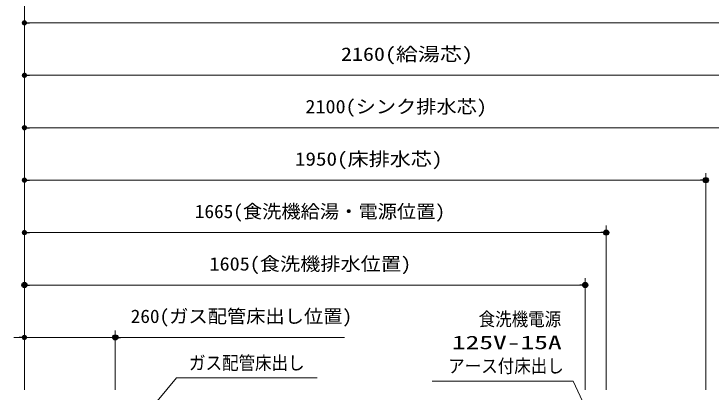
# Model space of a CAD drawing. Units: millimetres, scale not verified. Extents: x -9797 to 9797, y -4555 to 4555.
# Drawn here: x -8089 to -6093, y 1704 to 2786 of the extents above; entities that cross this region are included whole.
import ezdxf
from ezdxf.enums import TextEntityAlignment as Align

# ---------------------------------------------------------------- set-up
doc = ezdxf.new("R2010")
doc.units = ezdxf.units.MM
doc.header["$LTSCALE"] = 30
doc.header["$PDMODE"] = 32
doc.header["$PDSIZE"] = 15
for name, color, linetype, lineweight in [('0-0_0', 7, 'Continuous', 25), ('0-3_寸法ﾚｲﾔｰ', 30, 'Continuous', 13), ('0-4_DEFPOINTS', 7, 'Continuous', 25)]:
    doc.layers.add(name, color=color, linetype=linetype, lineweight=lineweight)
doc.styles.add('ＭＳ ゴシック', font='')
doc.styles.get('ＭＳ ゴシック').set_extended_font_data('MS Gothic')

# ---------------------------------------------------------------- blocks, each defined once
blk = doc.blocks.new('_DOT')
at = {"layer": '0-0_0', "color": 30}
blk.add_line((-15, 0), (-30, 0), dxfattribs=at)
for points in [[(0, 0), (-15, 0), (-14.88, 1.88)], [(0, 0), (-14.88, -1.88), (-15, 0)], [(0, 0), (-14.88, 1.88), (-14.53, 3.73)], [(0, 0), (-14.53, -3.73), (-14.88, -1.88)], [(0, 0), (-14.53, 3.73), (-13.95, 5.52)], [(0, 0), (-13.95, -5.52), (-14.53, -3.73)], [(0, 0), (-13.95, 5.52), (-13.14, 7.23)], [(0, 0), (-13.14, -7.23), (-13.95, -5.52)], [(0, 0), (-13.14, 7.23), (-12.14, 8.82)], [(0, 0), (-12.14, -8.82), (-13.14, -7.23)], [(0, 0), (-12.14, 8.82), (-10.93, 10.27)], [(0, 0), (-10.93, -10.27), (-12.14, -8.82)], [(0, 0), (-10.93, 10.27), (-9.56, 11.56)], [(0, 0), (-9.56, -11.56), (-10.93, -10.27)], [(0, 0), (-9.56, 11.56), (-8.04, 12.66)], [(0, 0), (-8.04, -12.66), (-9.56, -11.56)], [(0, 0), (-8.04, 12.66), (-6.39, 13.57)], [(0, 0), (-6.39, -13.57), (-8.04, -12.66)], [(0, 0), (-6.39, 13.57), (-4.64, 14.27)], [(0, 0), (-4.64, -14.27), (-6.39, -13.57)], [(0, 0), (-4.64, 14.27), (-2.81, 14.73)], [(0, 0), (-2.81, -14.73), (-4.64, -14.27)], [(0, 0), (-2.81, 14.73), (-0.94, 14.97)], [(0, 0), (-0.94, -14.97), (-2.81, -14.73)], [(0, 0), (-0.94, 14.97), (0.94, 14.97)], [(0, 0), (0.94, -14.97), (-0.94, -14.97)], [(0, 0), (0.94, 14.97), (2.81, 14.73)], [(0, 0), (2.81, 14.73), (4.64, 14.27)], [(0, 0), (4.64, 14.27), (6.39, 13.57)], [(0, 0), (6.39, 13.57), (8.04, 12.66)], [(0, 0), (8.04, 12.66), (9.56, 11.56)], [(0, 0), (9.56, 11.56), (10.93, 10.27)], [(0, 0), (10.93, 10.27), (12.14, 8.82)], [(0, 0), (12.14, 8.82), (13.14, 7.23)], [(0, 0), (13.14, 7.23), (13.95, 5.52)], [(0, 0), (13.95, 5.52), (14.53, 3.73)], [(0, 0), (14.53, 3.73), (14.88, 1.88)], [(0, 0), (14.88, 1.88), (15, 0)], [(0, 0), (2.81, -14.73), (0.94, -14.97)], [(0, 0), (4.64, -14.27), (2.81, -14.73)], [(0, 0), (6.39, -13.57), (4.64, -14.27)], [(0, 0), (8.04, -12.66), (6.39, -13.57)], [(0, 0), (9.56, -11.56), (8.04, -12.66)], [(0, 0), (10.93, -10.27), (9.56, -11.56)], [(0, 0), (12.14, -8.82), (10.93, -10.27)], [(0, 0), (13.14, -7.23), (12.14, -8.82)], [(0, 0), (13.95, -5.52), (13.14, -7.23)], [(0, 0), (14.53, -3.73), (13.95, -5.52)], [(0, 0), (14.88, -1.88), (14.53, -3.73)], [(0, 0), (15, 0), (14.88, -1.88)]]:
    blk.add_solid(points, dxfattribs=at)

msp = doc.modelspace()

# ---------------------------------------------------------------- linework, layer by layer
at = {"layer": '0-3_寸法ﾚｲﾔｰ'}
for p, q in [((-8058.51, 1710), (-8058.51, 2930)), ((-8058.51, 1710), (-8058.51, 2780)), ((-8043.51, 2760), (-5778.51, 2760)), ((-8058.51, 1710), (-8058.51, 2630)), ((-8043.51, 2610), (-5913.51, 2610)), ((-8058.51, 1710), (-8058.51, 2480)), ((-8043.51, 2460), (-5973.51, 2460)), ((-8058.51, 1710), (-8058.51, 2330)), ((-6108.51, 1710), (-6108.51, 2330)), ((-8043.51, 2310), (-6123.51, 2310)), ((-8058.51, 2030), (-8058.51, 2180)), ((-6393.51, 1710), (-6393.51, 2180)), ((-8043.51, 2160), (-6408.51, 2160)), ((-8058.51, 1710), (-8058.51, 2030)), ((-6453.51, 1710), (-6453.51, 2030)), ((-8043.51, 2010), (-6468.51, 2010)), ((-8058.51, 1710), (-8058.51, 1880)), ((-7798.51, 1710), (-7798.51, 1880)), ((-8073.51, 1860), (-8088.51, 1860)), ((-8058.51, 1860), (-7798.51, 1860)), ((-7798.51, 1860), (-7142.23, 1860)), ((-7783.51, 1860), (-7768.51, 1860))]:
    msp.add_line(p, q, dxfattribs=at)
for points in [[(-7220.87, 1744.09), (-7623.6, 1744.09), (-7784.88, 1549.63)], [(-6891.17, 1735), (-6488.44, 1735), (-6403.48, 1552.34)]]:
    msp.add_lwpolyline(points, dxfattribs=at)
at = {"layer": '0-4_DEFPOINTS'}
for p in [(-6108.51, 2310), (-6393.51, 2160), (-8058.51, 2010), (-6453.51, 2010), (-7798.51, 1860)]:
    msp.add_point(p, dxfattribs=at)

# ---------------------------------------------------------------- block references
at = {"layer": '0-3_寸法ﾚｲﾔｰ', "xscale": 0.5, "yscale": 0.5, "rotation": 180}
for p in [(-8058.51, 2760), (-8058.51, 2610), (-8058.51, 2460), (-8058.51, 2310), (-8058.51, 2160), (-8058.51, 2010), (-7798.51, 1860)]:
    msp.add_blockref('_DOT', p, dxfattribs=at)
at = {"layer": '0-3_寸法ﾚｲﾔｰ', "xscale": 0.5, "yscale": 0.5}
for p in [(-6108.51, 2310), (-6393.51, 2160), (-6453.51, 2010), (-8058.51, 1860)]:
    msp.add_blockref('_DOT', p, dxfattribs=at)

# ---------------------------------------------------------------- texts
at = {"layer": '0-3_寸法ﾚｲﾔｰ', "style": 'ＭＳ ゴシック'}
for s, height, width, p in [('2160(給湯芯)', 38.48, 1.2, (-7152.42, 2639.74)), ('2100(シンク排水芯)', 38.49, 1.1, (-7254.42, 2489.74)), ('1950(床排水芯)', 38.48, 1.15, (-7284.28, 2339.74)), ('1665(食洗機給湯・電源位置)', 38.48, 1.05, (-7570.78, 2189.74)), ('1605(食洗機排水位置)', 38.48, 1.1, (-7528.78, 2039.74)), ('260(ガス配管床出し位置)', 38.48, 1.05, (-7754.23, 1889.74))]:
    msp.add_text(s, height=height, dxfattribs=dict(at, width=width)).set_placement(p, align=Align.BOTTOM_LEFT)
at = {"layer": '0-3_寸法ﾚｲﾔｰ', "color": 7, "style": 'ＭＳ ゴシック'}
for s, height, width, p in [('食洗機電源', 38.49, 0.9, (-6758.57, 1881.55)), ('125V-15A', 38.48, 1.5, (-6835.11, 1814.89)), ('ガス配管床出し', 38.49, 0.9, (-7587.41, 1756.24)), ('アース付床出し', 38.49, 0.9, (-6845.68, 1747.57))]:
    msp.add_text(s, height=height, dxfattribs=dict(at, width=width)).set_placement(p, align=Align.BOTTOM_LEFT)

doc.saveas('drawing.dxf')
